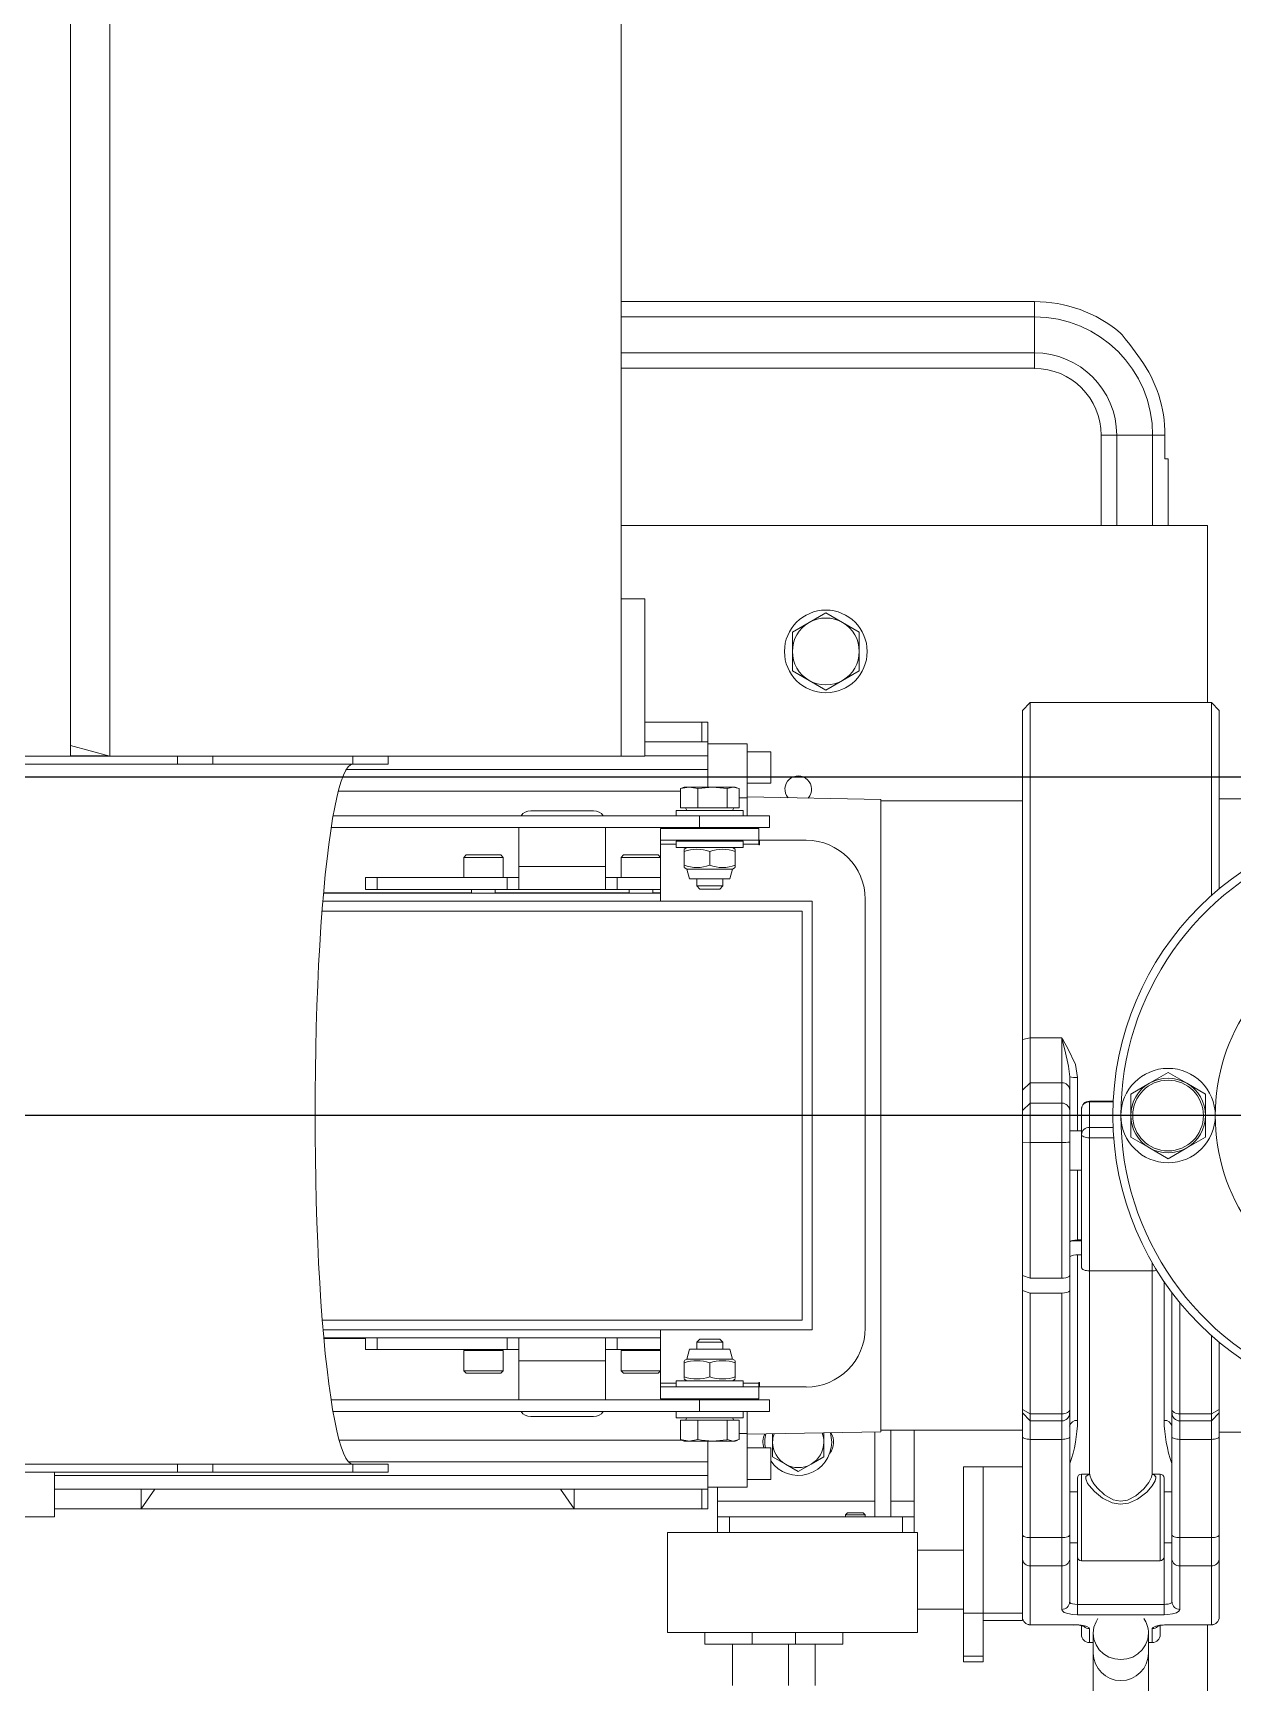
# Model space of a CAD drawing. Header units: millimetres. Extents: x -283029 to -254660, y -24907 to 10674.
# Drawn here: x -278960.33 to -278949.89, y -18300.86 to -18286.49 of the extents above; entities that cross this region are included whole.
import ezdxf

# ---------------------------------------------------------------- set-up
doc = ezdxf.new("R2010")
doc.units = ezdxf.units.MM
doc.header["$LTSCALE"] = 100

# ---------------------------------------------------------------- blocks, each defined once
blk = doc.blocks.new('SW_CENTERMARKSYMBOL_16')
at = {"color": 0, "linetype": 'Continuous'}
blk.add_line((0, 0.5), (0, 69.461), dxfattribs=at)

msp = doc.modelspace()

# ---------------------------------------------------------------- linework, layer by layer
at = {"color": 1, "linetype": 'Continuous', "lineweight": 0}
for p, q in [((-278960.007, -18292.786), (-278960.007, -18265.388)), ((-278959.664, -18292.786), (-278959.664, -18265.388)), ((-278955.212, -18291.416), (-278955.212, -18266.758)), ((-278951.616, -18288.826), (-278955.212, -18288.826)), ((-278951.616, -18288.961), (-278951.616, -18288.826)), ((-278951.616, -18288.961), (-278955.212, -18288.961)), ((-278951.616, -18289.274), (-278951.616, -18288.961)), ((-278951.616, -18289.274), (-278955.212, -18289.274)), ((-278951.616, -18289.408), (-278951.616, -18289.274)), ((-278955.212, -18289.408), (-278951.616, -18289.408)), ((-278951.034, -18289.991), (-278951.034, -18290.778)), ((-278951.034, -18289.991), (-278950.899, -18289.991)), ((-278950.899, -18289.991), (-278950.586, -18289.991)), ((-278950.899, -18290.778), (-278950.899, -18289.991)), ((-278950.586, -18290.778), (-278950.586, -18289.991)), ((-278950.586, -18289.991), (-278950.479, -18289.991)), ((-278950.479, -18290.196), (-278950.479, -18289.991)), ((-278950.452, -18290.196), (-278950.479, -18290.196)), ((-278950.452, -18290.778), (-278950.452, -18290.196)), ((-278955.212, -18290.778), (-278950.825, -18290.778)), ((-278950.825, -18290.778), (-278950.661, -18290.778)), ((-278950.661, -18290.778), (-278950.109, -18290.778)), ((-278950.109, -18290.778), (-278950.109, -18292.319)), ((-278955.007, -18291.416), (-278955.212, -18291.416)), ((-278955.212, -18292.786), (-278955.212, -18291.416)), ((-278955.007, -18292.786), (-278955.007, -18291.416)), ((-278953.431, -18291.538), (-278953.577, -18291.622)), ((-278953.286, -18291.622), (-278953.431, -18291.538)), ((-278953.577, -18291.622), (-278953.722, -18291.706)), ((-278953.14, -18291.706), (-278953.286, -18291.622)), ((-278953.722, -18291.874), (-278953.722, -18291.706)), ((-278953.14, -18291.706), (-278953.14, -18291.874)), ((-278953.722, -18292.042), (-278953.722, -18291.874)), ((-278953.14, -18291.874), (-278953.14, -18292.042)), ((-278953.722, -18292.042), (-278953.577, -18292.126)), ((-278953.577, -18292.126), (-278953.431, -18292.21)), ((-278953.286, -18292.126), (-278953.431, -18292.21)), ((-278953.14, -18292.042), (-278953.286, -18292.126)), ((-278951.651, -18292.319), (-278951.719, -18292.388)), ((-278951.719, -18295.252), (-278951.719, -18292.388)), ((-278950.075, -18292.319), (-278951.651, -18292.319)), ((-278951.651, -18292.319), (-278951.651, -18295.239)), ((-278950.007, -18292.388), (-278950.075, -18292.319)), ((-278950.075, -18294.001), (-278950.075, -18292.319)), ((-278950.007, -18292.388), (-278950.007, -18293.942)), ((-278954.51, -18292.491), (-278955.007, -18292.491)), ((-278954.459, -18292.491), (-278954.51, -18292.491)), ((-278954.51, -18292.491), (-278954.51, -18292.662)), ((-278954.459, -18292.662), (-278954.459, -18292.491)), ((-278960.007, -18292.694), (-278959.664, -18292.786)), ((-278954.459, -18292.662), (-278955.007, -18292.662)), ((-278954.459, -18292.662), (-278954.459, -18292.782)), ((-278954.116, -18292.679), (-278954.459, -18292.679)), ((-278954.116, -18293.148), (-278954.116, -18292.679)), ((-278960.007, -18292.786), (-278960.521, -18292.786)), ((-278959.68, -18292.782), (-278960.007, -18292.782)), ((-278959.664, -18292.786), (-278960.007, -18292.786)), ((-278955.212, -18292.786), (-278959.664, -18292.786)), ((-278959.073, -18292.854), (-278959.073, -18292.786)), ((-278958.767, -18292.854), (-278958.767, -18292.786)), ((-278957.547, -18292.854), (-278957.547, -18292.786)), ((-278957.241, -18292.854), (-278957.241, -18292.786)), ((-278955.007, -18292.786), (-278955.212, -18292.786)), ((-278954.459, -18292.782), (-278955.007, -18292.782)), ((-278954.459, -18292.782), (-278954.459, -18292.902)), ((-278953.911, -18292.747), (-278954.116, -18292.747)), ((-278953.911, -18292.747), (-278953.911, -18293.021)), ((-278959.073, -18292.854), (-278962.511, -18292.854)), ((-278958.767, -18292.854), (-278959.073, -18292.854)), ((-278957.547, -18292.854), (-278958.767, -18292.854)), ((-278954.459, -18292.902), (-278957.605, -18292.902)), ((-278957.241, -18292.854), (-278957.547, -18292.854)), ((-278954.459, -18292.902), (-278954.459, -18293.056)), ((-278954.697, -18293.09), (-278957.674, -18293.09)), ((-278954.697, -18293.068), (-278954.621, -18293.056)), ((-278954.697, -18293.068), (-278954.685, -18293.065)), ((-278954.697, -18293.237), (-278954.697, -18293.068)), ((-278954.664, -18293.056), (-278954.686, -18293.063)), ((-278954.621, -18293.056), (-278954.664, -18293.056)), ((-278954.621, -18293.056), (-278954.545, -18293.068)), ((-278954.417, -18293.056), (-278954.621, -18293.056)), ((-278954.545, -18293.237), (-278954.545, -18293.068)), ((-278954.238, -18293.056), (-278954.417, -18293.056)), ((-278954.238, -18293.056), (-278954.29, -18293.068)), ((-278954.29, -18293.237), (-278954.29, -18293.068)), ((-278954.186, -18293.068), (-278954.238, -18293.056)), ((-278954.219, -18293.056), (-278954.238, -18293.056)), ((-278954.198, -18293.063), (-278954.219, -18293.056)), ((-278954.186, -18293.237), (-278954.186, -18293.068)), ((-278954.116, -18293.021), (-278953.911, -18293.021)), ((-278956, -18293.261), (-278955.452, -18293.261)), ((-278954.733, -18293.258), (-278954.733, -18293.304)), ((-278954.15, -18293.258), (-278954.733, -18293.258)), ((-278954.545, -18293.237), (-278954.697, -18293.237)), ((-278954.653, -18293.237), (-278954.641, -18293.258)), ((-278954.29, -18293.237), (-278954.545, -18293.237)), ((-278954.29, -18293.237), (-278954.186, -18293.237)), ((-278954.242, -18293.258), (-278954.231, -18293.237)), ((-278954.116, -18293.148), (-278954.186, -18293.148)), ((-278954.15, -18293.304), (-278954.15, -18293.258)), ((-278952.952, -18293.162), (-278954.116, -18293.141)), ((-278954.116, -18293.304), (-278954.116, -18293.148)), ((-278952.952, -18293.162), (-278952.952, -18298.669)), ((-278951.719, -18293.176), (-278952.952, -18293.176)), ((-278949.121, -18293.158), (-278950.007, -18293.158)), ((-278957.737, -18293.407), (-278954.532, -18293.407)), ((-278957.72, -18293.304), (-278954.532, -18293.304)), ((-278956.103, -18293.407), (-278956.103, -18293.746)), ((-278955.349, -18293.407), (-278955.349, -18293.746)), ((-278954.87, -18293.518), (-278954.87, -18293.415)), ((-278954.013, -18293.415), (-278954.87, -18293.415)), ((-278954.555, -18293.407), (-278954.555, -18293.415)), ((-278954.532, -18293.304), (-278953.921, -18293.304)), ((-278954.532, -18293.304), (-278954.532, -18293.407)), ((-278954.532, -18293.407), (-278953.921, -18293.407)), ((-278954.328, -18293.415), (-278954.328, -18293.407)), ((-278954.116, -18293.415), (-278954.116, -18293.407)), ((-278954.013, -18293.518), (-278954.013, -18293.415)), ((-278953.921, -18293.407), (-278953.921, -18293.304)), ((-278954.013, -18293.518), (-278954.87, -18293.518)), ((-278954.87, -18293.518), (-278954.87, -18293.552)), ((-278954.87, -18293.552), (-278954.87, -18294.049)), ((-278954.733, -18293.552), (-278954.87, -18293.552)), ((-278954.733, -18293.527), (-278954.733, -18293.581)), ((-278954.733, -18293.527), (-278954.15, -18293.527)), ((-278954.555, -18293.518), (-278954.555, -18293.527)), ((-278954.328, -18293.527), (-278954.328, -18293.518)), ((-278954.15, -18293.581), (-278954.15, -18293.527)), ((-278954.013, -18293.552), (-278954.15, -18293.552)), ((-278954.013, -18293.552), (-278954.013, -18293.518)), ((-278954.013, -18293.557), (-278954.013, -18293.552)), ((-278954.008, -18293.557), (-278954.013, -18293.557)), ((-278954.008, -18293.518), (-278954.008, -18293.557)), ((-278953.602, -18293.518), (-278954.008, -18293.518)), ((-278956.561, -18293.646), (-278956.582, -18293.667)), ((-278956.582, -18293.667), (-278956.582, -18293.843)), ((-278956.24, -18293.667), (-278956.582, -18293.667)), ((-278956.561, -18293.646), (-278956.26, -18293.646)), ((-278956.24, -18293.667), (-278956.26, -18293.646)), ((-278956.24, -18293.843), (-278956.24, -18293.667)), ((-278955.192, -18293.646), (-278955.212, -18293.667)), ((-278955.212, -18293.667), (-278955.212, -18293.843)), ((-278954.87, -18293.667), (-278955.212, -18293.667)), ((-278955.192, -18293.646), (-278954.89, -18293.646)), ((-278954.87, -18293.667), (-278954.89, -18293.646)), ((-278954.733, -18293.581), (-278954.15, -18293.581)), ((-278954.64, -18293.581), (-278954.664, -18293.595)), ((-278954.664, -18293.615), (-278954.664, -18293.599)), ((-278954.664, -18293.736), (-278954.664, -18293.615)), ((-278954.442, -18293.736), (-278954.442, -18293.615)), ((-278954.219, -18293.595), (-278954.243, -18293.581)), ((-278954.219, -18293.615), (-278954.219, -18293.599)), ((-278954.219, -18293.736), (-278954.219, -18293.615)), ((-278957.438, -18293.946), (-278957.438, -18293.843)), ((-278957.438, -18293.843), (-278957.335, -18293.843)), ((-278957.335, -18293.843), (-278956.205, -18293.843)), ((-278957.335, -18293.843), (-278957.335, -18293.946)), ((-278956.582, -18293.843), (-278956.24, -18293.843)), ((-278956.205, -18293.843), (-278956.103, -18293.843)), ((-278956.205, -18293.946), (-278956.205, -18293.843)), ((-278956.103, -18293.946), (-278956.103, -18293.746)), ((-278956.103, -18293.746), (-278955.349, -18293.746)), ((-278955.349, -18293.746), (-278955.349, -18293.946)), ((-278955.349, -18293.843), (-278955.246, -18293.843)), ((-278955.246, -18293.843), (-278954.87, -18293.843)), ((-278955.246, -18293.843), (-278955.246, -18293.946)), ((-278955.212, -18293.843), (-278954.87, -18293.843)), ((-278954.664, -18293.752), (-278954.664, -18293.736)), ((-278954.664, -18293.756), (-278954.64, -18293.77)), ((-278954.64, -18293.77), (-278954.617, -18293.855)), ((-278954.243, -18293.77), (-278954.64, -18293.77)), ((-278954.266, -18293.855), (-278954.617, -18293.855)), ((-278954.555, -18293.855), (-278954.555, -18293.916)), ((-278954.328, -18293.916), (-278954.328, -18293.855)), ((-278954.266, -18293.855), (-278954.243, -18293.77)), ((-278954.243, -18293.77), (-278954.219, -18293.756)), ((-278954.219, -18293.752), (-278954.219, -18293.736)), ((-278957.803, -18293.976), (-278956.514, -18293.976)), ((-278954.87, -18293.98), (-278957.803, -18293.98)), ((-278957.335, -18293.946), (-278957.438, -18293.946)), ((-278956.205, -18293.946), (-278957.335, -18293.946)), ((-278956.514, -18293.946), (-278956.514, -18293.98)), ((-278956.308, -18293.98), (-278956.308, -18293.946)), ((-278956.308, -18293.976), (-278955.144, -18293.976)), ((-278956.103, -18293.946), (-278956.205, -18293.946)), ((-278956.103, -18293.946), (-278955.349, -18293.946)), ((-278955.246, -18293.946), (-278955.349, -18293.946)), ((-278954.87, -18293.946), (-278955.246, -18293.946)), ((-278955.144, -18293.946), (-278955.144, -18293.98)), ((-278954.938, -18293.98), (-278954.938, -18293.946)), ((-278954.938, -18293.976), (-278954.87, -18293.976)), ((-278954.555, -18293.916), (-278954.529, -18293.943)), ((-278954.328, -18293.916), (-278954.555, -18293.916)), ((-278954.354, -18293.943), (-278954.529, -18293.943)), ((-278954.354, -18293.943), (-278954.328, -18293.916)), ((-278953.637, -18294.134), (-278957.816, -18294.134)), ((-278957.809, -18294.049), (-278953.551, -18294.049)), ((-278953.637, -18294.134), (-278953.637, -18297.696)), ((-278953.551, -18297.782), (-278953.551, -18294.049)), ((-278953.089, -18297.765), (-278953.089, -18294.032)), ((-278951.651, -18295.239), (-278951.719, -18295.252)), ((-278951.719, -18295.694), (-278951.719, -18295.252)), ((-278951.651, -18295.239), (-278951.651, -18295.629)), ((-278951.651, -18295.239), (-278951.377, -18295.239)), ((-278951.377, -18295.629), (-278951.377, -18295.239)), ((-278951.308, -18295.577), (-278951.308, -18295.694)), ((-278950.452, -18295.54), (-278950.614, -18295.634)), ((-278950.452, -18295.54), (-278950.289, -18295.634)), ((-278951.651, -18295.629), (-278951.719, -18295.694)), ((-278951.719, -18295.872), (-278951.719, -18295.694)), ((-278951.651, -18295.629), (-278951.651, -18295.807)), ((-278951.651, -18295.629), (-278951.377, -18295.629)), ((-278951.377, -18295.807), (-278951.377, -18295.629)), ((-278951.308, -18295.694), (-278951.308, -18295.872)), ((-278951.24, -18295.583), (-278951.24, -18296.049)), ((-278950.614, -18295.634), (-278950.777, -18295.728)), ((-278950.289, -18295.634), (-278950.126, -18295.728)), ((-278951.651, -18295.807), (-278951.719, -18295.872)), ((-278951.651, -18295.807), (-278951.651, -18296.149)), ((-278951.651, -18295.807), (-278951.377, -18295.807)), ((-278951.377, -18296.149), (-278951.377, -18295.807)), ((-278951.206, -18296.081), (-278951.206, -18295.859)), ((-278950.928, -18295.791), (-278951.137, -18295.791)), ((-278951.137, -18295.791), (-278951.137, -18295.796)), ((-278951.137, -18295.796), (-278951.137, -18296.018)), ((-278950.928, -18295.796), (-278951.137, -18295.796)), ((-278950.777, -18295.915), (-278950.777, -18295.728)), ((-278950.126, -18295.915), (-278950.126, -18295.728)), ((-278951.719, -18296.146), (-278951.719, -18295.872)), ((-278951.308, -18295.872), (-278951.308, -18296.146)), ((-278950.777, -18296.103), (-278950.777, -18295.915)), ((-278950.126, -18296.103), (-278950.126, -18295.915)), ((-278951.719, -18297.309), (-278951.719, -18296.146)), ((-278951.651, -18296.149), (-278951.719, -18296.146)), ((-278951.651, -18296.149), (-278951.651, -18297.331)), ((-278951.651, -18296.149), (-278951.377, -18296.149)), ((-278951.377, -18297.331), (-278951.377, -18296.149)), ((-278951.206, -18296.049), (-278951.308, -18296.049)), ((-278951.308, -18296.146), (-278951.308, -18297.309)), ((-278951.206, -18297.24), (-278951.206, -18296.081)), ((-278951.137, -18296.018), (-278950.929, -18296.018)), ((-278951.137, -18296.018), (-278951.137, -18296.109)), ((-278950.924, -18296.109), (-278951.137, -18296.109)), ((-278951.137, -18296.109), (-278951.137, -18297.267)), ((-278950.614, -18296.197), (-278950.777, -18296.103)), ((-278950.289, -18296.197), (-278950.126, -18296.103)), ((-278950.452, -18296.291), (-278950.614, -18296.197)), ((-278950.452, -18296.291), (-278950.289, -18296.197)), ((-278951.308, -18296.392), (-278951.206, -18296.392)), ((-278951.24, -18296.392), (-278951.24, -18296.998)), ((-278951.206, -18297.007), (-278951.296, -18297.007)), ((-278951.24, -18296.998), (-278951.206, -18296.998)), ((-278951.24, -18297.127), (-278951.206, -18297.127)), ((-278951.24, -18297.127), (-278951.24, -18298.57)), ((-278950.589, -18297.267), (-278951.137, -18297.267)), ((-278951.135, -18297.267), (-278951.135, -18299.039)), ((-278950.591, -18299.039), (-278950.591, -18297.267)), ((-278950.589, -18297.267), (-278950.589, -18297.196)), ((-278951.719, -18297.439), (-278951.719, -18297.309)), ((-278951.651, -18297.331), (-278951.719, -18297.309)), ((-278951.719, -18297.439), (-278951.651, -18297.461)), ((-278951.719, -18298.475), (-278951.719, -18297.439)), ((-278951.651, -18297.331), (-278951.377, -18297.331)), ((-278951.308, -18297.439), (-278951.308, -18297.309)), ((-278951.308, -18297.439), (-278951.308, -18298.475)), ((-278950.486, -18298.57), (-278950.486, -18297.36)), ((-278951.651, -18297.461), (-278951.377, -18297.461)), ((-278951.651, -18297.461), (-278951.651, -18298.513)), ((-278951.377, -18298.513), (-278951.377, -18297.461)), ((-278950.418, -18298.475), (-278950.418, -18297.456)), ((-278950.349, -18297.543), (-278950.349, -18298.513)), ((-278953.637, -18297.696), (-278957.814, -18297.696)), ((-278953.551, -18297.782), (-278957.807, -18297.782)), ((-278957.438, -18297.85), (-278957.801, -18297.85)), ((-278957.438, -18297.855), (-278957.801, -18297.855)), ((-278957.438, -18297.953), (-278957.438, -18297.85)), ((-278957.438, -18297.85), (-278957.335, -18297.85)), ((-278957.335, -18297.85), (-278956.205, -18297.85)), ((-278957.335, -18297.85), (-278957.335, -18297.953)), ((-278956.205, -18297.85), (-278956.103, -18297.85)), ((-278956.205, -18297.953), (-278956.205, -18297.85)), ((-278955.349, -18297.85), (-278956.103, -18297.85)), ((-278956.103, -18298.051), (-278956.103, -18297.85)), ((-278955.349, -18297.85), (-278955.349, -18298.051)), ((-278955.349, -18297.85), (-278955.246, -18297.85)), ((-278955.246, -18297.85), (-278954.87, -18297.85)), ((-278955.246, -18297.85), (-278955.246, -18297.953)), ((-278954.87, -18297.782), (-278954.87, -18298.244)), ((-278954.529, -18297.862), (-278954.555, -18297.889)), ((-278954.529, -18297.862), (-278954.354, -18297.862)), ((-278954.328, -18297.889), (-278954.354, -18297.862)), ((-278950.075, -18298.513), (-278950.075, -18297.829)), ((-278957.335, -18297.953), (-278957.438, -18297.953)), ((-278956.205, -18297.953), (-278957.335, -18297.953)), ((-278956.582, -18297.962), (-278956.582, -18298.138)), ((-278956.24, -18297.962), (-278956.582, -18297.962)), ((-278956.24, -18298.138), (-278956.24, -18297.962)), ((-278956.103, -18297.953), (-278956.205, -18297.953)), ((-278955.246, -18297.953), (-278955.349, -18297.953)), ((-278954.87, -18297.953), (-278955.246, -18297.953)), ((-278955.212, -18297.962), (-278955.212, -18298.138)), ((-278954.87, -18297.962), (-278955.212, -18297.962)), ((-278954.617, -18297.95), (-278954.64, -18298.035)), ((-278954.617, -18297.95), (-278954.266, -18297.95)), ((-278954.555, -18297.889), (-278954.555, -18297.95)), ((-278954.555, -18297.889), (-278954.328, -18297.889)), ((-278954.328, -18297.95), (-278954.328, -18297.889)), ((-278954.243, -18298.035), (-278954.266, -18297.95)), ((-278950.007, -18297.889), (-278950.007, -18298.475)), ((-278956.582, -18298.138), (-278956.561, -18298.159)), ((-278956.582, -18298.138), (-278956.24, -18298.138)), ((-278956.26, -18298.159), (-278956.561, -18298.159)), ((-278956.26, -18298.159), (-278956.24, -18298.138)), ((-278956.103, -18298.39), (-278956.103, -18298.051)), ((-278955.349, -18298.051), (-278956.103, -18298.051)), ((-278955.349, -18298.39), (-278955.349, -18298.051)), ((-278955.212, -18298.138), (-278955.192, -18298.159)), ((-278955.212, -18298.138), (-278954.87, -18298.138)), ((-278954.89, -18298.159), (-278955.192, -18298.159)), ((-278954.89, -18298.159), (-278954.87, -18298.138)), ((-278954.64, -18298.035), (-278954.664, -18298.049)), ((-278954.664, -18298.053), (-278954.664, -18298.069)), ((-278954.664, -18298.069), (-278954.664, -18298.19)), ((-278954.64, -18298.035), (-278954.243, -18298.035)), ((-278954.442, -18298.069), (-278954.442, -18298.19)), ((-278954.219, -18298.049), (-278954.243, -18298.035)), ((-278954.219, -18298.053), (-278954.219, -18298.069)), ((-278954.219, -18298.069), (-278954.219, -18298.19)), ((-278954.87, -18298.244), (-278954.87, -18298.278)), ((-278954.733, -18298.244), (-278954.87, -18298.244)), ((-278954.87, -18298.278), (-278954.87, -18298.381)), ((-278954.87, -18298.278), (-278954.013, -18298.278)), ((-278954.733, -18298.224), (-278954.733, -18298.278)), ((-278954.733, -18298.224), (-278954.15, -18298.224)), ((-278954.664, -18298.19), (-278954.664, -18298.206)), ((-278954.664, -18298.21), (-278954.64, -18298.224)), ((-278954.243, -18298.224), (-278954.219, -18298.21)), ((-278954.219, -18298.19), (-278954.219, -18298.206)), ((-278954.15, -18298.278), (-278954.15, -18298.224)), ((-278954.013, -18298.244), (-278954.15, -18298.244)), ((-278954.013, -18298.239), (-278954.008, -18298.239)), ((-278954.013, -18298.244), (-278954.013, -18298.239)), ((-278954.013, -18298.278), (-278954.013, -18298.244)), ((-278954.013, -18298.278), (-278954.013, -18298.381)), ((-278954.008, -18298.239), (-278954.008, -18298.278)), ((-278954.008, -18298.278), (-278953.602, -18298.278)), ((-278957.738, -18298.39), (-278954.532, -18298.39)), ((-278954.87, -18298.381), (-278954.013, -18298.381)), ((-278954.555, -18298.381), (-278954.555, -18298.39)), ((-278954.532, -18298.39), (-278953.921, -18298.39)), ((-278954.532, -18298.39), (-278954.532, -18298.493)), ((-278954.328, -18298.39), (-278954.328, -18298.381)), ((-278954.116, -18298.39), (-278954.116, -18298.381)), ((-278953.921, -18298.493), (-278953.921, -18298.39)), ((-278957.721, -18298.493), (-278954.532, -18298.493)), ((-278955.452, -18298.535), (-278956, -18298.535)), ((-278954.733, -18298.493), (-278954.733, -18298.547)), ((-278954.15, -18298.547), (-278954.733, -18298.547)), ((-278954.697, -18298.568), (-278954.697, -18298.737)), ((-278954.545, -18298.568), (-278954.697, -18298.568)), ((-278954.641, -18298.547), (-278954.653, -18298.568)), ((-278954.545, -18298.568), (-278954.545, -18298.737)), ((-278954.545, -18298.568), (-278954.29, -18298.568)), ((-278954.532, -18298.493), (-278953.921, -18298.493)), ((-278954.29, -18298.568), (-278954.29, -18298.737)), ((-278954.29, -18298.568), (-278954.186, -18298.568)), ((-278954.231, -18298.568), (-278954.242, -18298.547)), ((-278954.186, -18298.568), (-278954.186, -18298.737)), ((-278954.15, -18298.547), (-278954.15, -18298.493)), ((-278954.116, -18298.683), (-278954.116, -18298.493)), ((-278951.719, -18298.505), (-278951.719, -18298.475)), ((-278951.719, -18298.475), (-278951.651, -18298.513)), ((-278951.719, -18298.505), (-278951.651, -18298.574)), ((-278951.719, -18298.711), (-278951.719, -18298.505)), ((-278951.651, -18298.513), (-278951.651, -18298.574)), ((-278951.651, -18298.513), (-278951.377, -18298.513)), ((-278951.651, -18298.574), (-278951.377, -18298.574)), ((-278951.651, -18298.574), (-278951.651, -18298.735)), ((-278951.377, -18298.574), (-278951.377, -18298.513)), ((-278951.377, -18298.735), (-278951.377, -18298.574)), ((-278951.308, -18298.475), (-278951.308, -18298.505)), ((-278951.308, -18298.505), (-278951.308, -18298.711)), ((-278950.418, -18298.505), (-278950.418, -18298.475)), ((-278950.418, -18298.711), (-278950.418, -18298.505)), ((-278950.349, -18298.513), (-278950.075, -18298.513)), ((-278950.349, -18298.513), (-278950.349, -18298.574)), ((-278950.349, -18298.574), (-278950.075, -18298.574)), ((-278950.349, -18298.574), (-278950.349, -18298.735)), ((-278950.075, -18298.513), (-278950.007, -18298.475)), ((-278950.075, -18298.574), (-278950.007, -18298.505)), ((-278950.075, -18298.574), (-278950.075, -18298.513)), ((-278950.075, -18298.735), (-278950.075, -18298.574)), ((-278950.007, -18298.475), (-278950.007, -18298.505)), ((-278950.007, -18298.505), (-278950.007, -18298.711)), ((-278954.697, -18298.737), (-278954.621, -18298.749)), ((-278954.697, -18298.737), (-278954.685, -18298.74)), ((-278954.621, -18298.749), (-278954.545, -18298.737)), ((-278954.238, -18298.749), (-278954.29, -18298.737)), ((-278954.186, -18298.737), (-278954.238, -18298.749)), ((-278954.186, -18298.683), (-278954.116, -18298.683)), ((-278954.116, -18298.689), (-278952.952, -18298.669)), ((-278954.116, -18299.152), (-278954.116, -18298.683)), ((-278953.894, -18298.758), (-278953.894, -18298.686)), ((-278953.448, -18298.758), (-278953.448, -18298.678)), ((-278953.003, -18299.409), (-278953.003, -18298.67)), ((-278952.952, -18298.655), (-278951.719, -18298.655)), ((-278952.866, -18299.409), (-278952.866, -18298.655)), ((-278952.661, -18298.689), (-278952.662, -18298.655)), ((-278952.661, -18298.689), (-278952.661, -18299.272)), ((-278951.719, -18298.973), (-278951.719, -18298.711)), ((-278951.651, -18298.735), (-278951.377, -18298.735)), ((-278951.651, -18298.735), (-278951.651, -18299.59)), ((-278951.377, -18299.59), (-278951.377, -18298.735)), ((-278951.308, -18298.711), (-278951.308, -18299.567)), ((-278950.418, -18299.567), (-278950.418, -18298.711)), ((-278950.349, -18298.735), (-278950.075, -18298.735)), ((-278950.349, -18298.735), (-278950.349, -18299.59)), ((-278950.075, -18299.59), (-278950.075, -18298.735)), ((-278950.007, -18298.672), (-278948.808, -18298.672)), ((-278950.007, -18298.711), (-278950.007, -18299.567)), ((-278954.691, -18298.741), (-278957.667, -18298.741)), ((-278954.686, -18298.742), (-278954.664, -18298.749)), ((-278954.664, -18298.749), (-278954.621, -18298.749)), ((-278954.621, -18298.749), (-278954.417, -18298.749)), ((-278954.459, -18298.749), (-278954.459, -18298.929)), ((-278954.417, -18298.749), (-278954.238, -18298.749)), ((-278954.238, -18298.749), (-278954.219, -18298.749)), ((-278954.219, -18298.749), (-278954.198, -18298.742)), ((-278953.911, -18298.809), (-278954.116, -18298.809)), ((-278953.911, -18298.809), (-278953.911, -18298.946)), ((-278953.894, -18298.886), (-278953.894, -18298.758)), ((-278953.448, -18298.886), (-278953.448, -18298.758)), ((-278959.073, -18298.951), (-278962.511, -18298.951)), ((-278959.073, -18299.019), (-278962.511, -18299.019)), ((-278960.144, -18299.019), (-278960.144, -18299.409)), ((-278959.073, -18298.951), (-278958.767, -18298.951)), ((-278959.073, -18299.019), (-278959.073, -18298.951)), ((-278958.767, -18299.019), (-278959.073, -18299.019)), ((-278958.767, -18299.019), (-278958.767, -18298.951)), ((-278958.767, -18298.951), (-278957.547, -18298.951)), ((-278957.547, -18299.019), (-278958.767, -18299.019)), ((-278954.459, -18298.929), (-278957.586, -18298.929)), ((-278957.547, -18298.951), (-278957.241, -18298.951)), ((-278957.547, -18299.019), (-278957.547, -18298.951)), ((-278957.241, -18299.019), (-278957.547, -18299.019)), ((-278957.241, -18299.019), (-278957.241, -18298.951)), ((-278954.459, -18298.929), (-278954.459, -18299.049)), ((-278953.911, -18298.946), (-278953.911, -18299.083)), ((-278953.782, -18298.951), (-278953.894, -18298.886)), ((-278953.671, -18299.015), (-278953.782, -18298.951)), ((-278953.671, -18299.015), (-278953.56, -18298.951)), ((-278953.56, -18298.951), (-278953.448, -18298.886)), ((-278952.062, -18298.973), (-278952.233, -18298.973)), ((-278952.233, -18298.973), (-278952.233, -18300.249)), ((-278952.062, -18300.249), (-278952.062, -18298.973)), ((-278951.719, -18298.973), (-278952.062, -18298.973)), ((-278951.719, -18300.249), (-278951.719, -18298.973)), ((-278954.459, -18299.049), (-278960.144, -18299.049)), ((-278954.459, -18299.169), (-278960.144, -18299.169)), ((-278959.39, -18299.169), (-278959.39, -18299.34)), ((-278959.39, -18299.34), (-278959.271, -18299.169)), ((-278955.623, -18299.34), (-278955.742, -18299.169)), ((-278955.623, -18299.169), (-278955.623, -18299.34)), ((-278954.51, -18299.169), (-278954.51, -18299.34)), ((-278954.459, -18299.049), (-278954.459, -18299.169)), ((-278954.116, -18299.152), (-278954.459, -18299.152)), ((-278954.459, -18299.169), (-278954.459, -18299.34)), ((-278954.373, -18299.152), (-278954.373, -18299.272)), ((-278954.116, -18299.083), (-278953.911, -18299.083)), ((-278951.24, -18299.101), (-278951.24, -18299.072)), ((-278951.24, -18299.757), (-278951.24, -18299.101)), ((-278951.135, -18299.038), (-278951.206, -18299.038)), ((-278951.206, -18299.038), (-278951.206, -18299.07)), ((-278951.206, -18299.07), (-278951.206, -18299.791)), ((-278951.135, -18299.038), (-278951.135, -18299.038)), ((-278951.135, -18299.039), (-278951.135, -18299.038)), ((-278950.521, -18299.038), (-278950.591, -18299.038)), ((-278950.591, -18299.041), (-278950.581, -18299.041)), ((-278950.521, -18299.07), (-278950.521, -18299.038)), ((-278950.521, -18299.791), (-278950.521, -18299.07)), ((-278950.486, -18299.072), (-278950.486, -18299.101)), ((-278950.486, -18299.101), (-278950.486, -18299.757)), ((-278954.373, -18299.272), (-278954.373, -18299.409)), ((-278953.003, -18299.272), (-278954.373, -18299.272)), ((-278952.661, -18299.272), (-278952.866, -18299.272)), ((-278952.661, -18299.272), (-278952.661, -18299.409)), ((-278951.24, -18299.192), (-278951.308, -18299.192)), ((-278950.418, -18299.192), (-278950.486, -18299.192)), ((-278961.35, -18299.409), (-278960.144, -18299.409)), ((-278960.144, -18299.34), (-278959.39, -18299.34)), ((-278955.623, -18299.34), (-278959.39, -18299.34)), ((-278955.623, -18299.34), (-278954.51, -18299.34)), ((-278954.459, -18299.34), (-278954.51, -18299.34)), ((-278954.373, -18299.546), (-278954.373, -18299.409)), ((-278954.373, -18299.409), (-278954.27, -18299.409)), ((-278952.763, -18299.409), (-278954.27, -18299.409)), ((-278954.27, -18299.409), (-278954.27, -18299.546)), ((-278953.243, -18299.374), (-278953.26, -18299.391)), ((-278953.26, -18299.391), (-278953.26, -18299.409)), ((-278953.089, -18299.391), (-278953.26, -18299.391)), ((-278953.243, -18299.374), (-278953.106, -18299.374)), ((-278953.089, -18299.391), (-278953.106, -18299.374)), ((-278953.089, -18299.409), (-278953.089, -18299.391)), ((-278952.763, -18299.409), (-278952.661, -18299.409)), ((-278952.763, -18299.546), (-278952.763, -18299.409)), ((-278952.661, -18299.409), (-278952.661, -18299.546)), ((-278954.808, -18300.416), (-278954.808, -18299.546)), ((-278954.359, -18299.546), (-278954.808, -18299.546)), ((-278954.27, -18299.546), (-278954.359, -18299.546)), ((-278952.763, -18299.546), (-278954.27, -18299.546)), ((-278952.674, -18299.546), (-278952.763, -18299.546)), ((-278952.633, -18299.546), (-278952.674, -18299.546)), ((-278952.633, -18300.416), (-278952.633, -18299.546)), ((-278951.651, -18299.59), (-278951.377, -18299.59)), ((-278951.651, -18299.59), (-278951.651, -18299.836)), ((-278951.377, -18299.836), (-278951.377, -18299.59)), ((-278951.308, -18299.567), (-278951.308, -18299.777)), ((-278950.418, -18299.777), (-278950.418, -18299.567)), ((-278950.349, -18299.59), (-278950.075, -18299.59)), ((-278950.349, -18299.59), (-278950.349, -18299.836)), ((-278950.075, -18299.836), (-278950.075, -18299.59)), ((-278950.007, -18299.567), (-278950.007, -18299.777)), ((-278952.233, -18299.7), (-278952.633, -18299.7)), ((-278951.308, -18299.637), (-278951.24, -18299.637)), ((-278950.486, -18299.637), (-278950.418, -18299.637)), ((-278951.651, -18299.836), (-278951.377, -18299.836)), ((-278951.651, -18299.836), (-278951.651, -18300.349)), ((-278951.377, -18300.216), (-278951.377, -18299.836)), ((-278951.308, -18299.777), (-278951.308, -18300.151)), ((-278951.24, -18299.757), (-278951.24, -18300.172)), ((-278951.206, -18299.791), (-278950.521, -18299.791)), ((-278950.486, -18300.172), (-278950.486, -18299.757)), ((-278950.418, -18300.151), (-278950.418, -18299.777)), ((-278950.349, -18299.836), (-278950.075, -18299.836)), ((-278950.349, -18299.836), (-278950.349, -18300.216)), ((-278950.075, -18300.349), (-278950.075, -18299.836)), ((-278950.007, -18299.777), (-278950.007, -18300.282)), ((-278951.24, -18300.172), (-278950.486, -18300.172)), ((-278951.24, -18300.262), (-278951.24, -18300.172)), ((-278950.486, -18300.172), (-278950.486, -18300.262)), ((-278952.633, -18300.213), (-278952.233, -18300.213)), ((-278952.062, -18300.249), (-278952.233, -18300.249)), ((-278952.233, -18300.249), (-278952.233, -18300.623)), ((-278951.719, -18300.249), (-278952.062, -18300.249)), ((-278952.062, -18300.249), (-278952.062, -18300.311)), ((-278952.062, -18300.249), (-278952.062, -18300.623)), ((-278952.062, -18300.311), (-278951.719, -18300.311)), ((-278951.719, -18300.311), (-278951.719, -18300.249)), ((-278950.486, -18300.262), (-278951.24, -18300.262)), ((-278952.633, -18300.416), (-278954.808, -18300.416)), ((-278954.483, -18300.518), (-278954.483, -18300.416)), ((-278954.072, -18300.518), (-278954.072, -18300.416)), ((-278953.695, -18300.518), (-278953.695, -18300.416)), ((-278953.284, -18300.518), (-278953.284, -18300.416)), ((-278951.651, -18300.349), (-278951.274, -18300.349)), ((-278951.651, -18300.351), (-278951.651, -18300.349)), ((-278951.651, -18300.351), (-278951.274, -18300.351)), ((-278951.274, -18300.351), (-278951.274, -18300.349)), ((-278951.206, -18300.436), (-278951.206, -18300.357)), ((-278951.137, -18300.382), (-278951.137, -18300.504)), ((-278951.103, -18300.423), (-278951.103, -18300.596)), ((-278950.623, -18300.596), (-278950.623, -18300.423)), ((-278950.589, -18300.504), (-278950.589, -18300.382)), ((-278950.521, -18300.362), (-278950.521, -18300.436)), ((-278950.452, -18300.349), (-278950.075, -18300.349)), ((-278950.452, -18300.349), (-278950.452, -18300.351)), ((-278950.452, -18300.351), (-278950.075, -18300.351)), ((-278950.109, -18300.351), (-278950.109, -18301.053)), ((-278950.075, -18300.349), (-278950.075, -18300.351)), ((-278954.072, -18300.518), (-278954.483, -18300.518)), ((-278954.243, -18300.878), (-278954.243, -18300.518)), ((-278953.695, -18300.518), (-278954.072, -18300.518)), ((-278953.757, -18300.878), (-278953.757, -18300.518)), ((-278953.284, -18300.518), (-278953.695, -18300.518)), ((-278953.524, -18300.878), (-278953.524, -18300.518)), ((-278951.137, -18300.504), (-278951.103, -18300.504)), ((-278951.103, -18300.596), (-278951.103, -18300.984)), ((-278950.623, -18300.504), (-278950.589, -18300.504)), ((-278950.623, -18300.984), (-278950.623, -18300.596)), ((-278952.233, -18300.623), (-278952.233, -18300.671)), ((-278952.062, -18300.623), (-278952.233, -18300.623)), ((-278952.233, -18300.671), (-278952.062, -18300.671)), ((-278952.062, -18300.623), (-278952.062, -18300.671))]:
    msp.add_line(p, q, dxfattribs=at)
at = {"color": 3}
msp.add_line((-278948.83, -18292.969), (-279159.821, -18292.969), dxfattribs=at)
at = {"color": 1, "linetype": 'Continuous', "lineweight": 0}
for points in [[(-278950.691, -18289.329), (-278950.738, -18289.265), (-278950.786, -18289.201), (-278950.826, -18289.151), (-278950.852, -18289.117), (-278950.865, -18289.102), (-278950.868, -18289.098), (-278950.868, -18289.098)], [(-278957.547, -18292.854), (-278957.568, -18292.86), (-278957.589, -18292.879), (-278957.609, -18292.908), (-278957.629, -18292.95), (-278957.649, -18293.004), (-278957.669, -18293.069), (-278957.688, -18293.145), (-278957.706, -18293.231), (-278957.724, -18293.329), (-278957.741, -18293.437), (-278957.757, -18293.554), (-278957.773, -18293.681), (-278957.788, -18293.816), (-278957.801, -18293.96), (-278957.814, -18294.111), (-278957.826, -18294.269), (-278957.836, -18294.434), (-278957.846, -18294.605), (-278957.854, -18294.78), (-278957.861, -18294.961), (-278957.867, -18295.145), (-278957.871, -18295.331), (-278957.874, -18295.521), (-278957.876, -18295.711), (-278957.877, -18295.903), (-278957.876, -18296.094), (-278957.874, -18296.285), (-278957.871, -18296.474), (-278957.867, -18296.661), (-278957.861, -18296.844), (-278957.854, -18297.025), (-278957.846, -18297.2), (-278957.836, -18297.371), (-278957.826, -18297.536), (-278957.814, -18297.694), (-278957.801, -18297.845), (-278957.788, -18297.989), (-278957.773, -18298.124), (-278957.757, -18298.251), (-278957.741, -18298.368), (-278957.724, -18298.476), (-278957.706, -18298.574), (-278957.688, -18298.66), (-278957.669, -18298.737), (-278957.649, -18298.801), (-278957.629, -18298.855), (-278957.609, -18298.897), (-278957.589, -18298.927), (-278957.568, -18298.945), (-278957.547, -18298.951)], [(-278954.545, -18293.068), (-278954.541, -18293.067), (-278954.417, -18293.056)], [(-278954.417, -18293.056), (-278954.321, -18293.063), (-278954.29, -18293.068)], [(-278951.377, -18295.239), (-278951.376, -18295.24), (-278951.365, -18295.258), (-278951.323, -18295.33), (-278951.259, -18295.471), (-278951.24, -18295.583)], [(-278951.308, -18295.577), (-278951.318, -18295.485), (-278951.35, -18295.343), (-278951.373, -18295.254), (-278951.376, -18295.241), (-278951.377, -18295.24), (-278951.377, -18295.239)], [(-278951.206, -18296.081), (-278951.204, -18296.086), (-278951.2, -18296.091), (-278951.194, -18296.096), (-278951.186, -18296.1), (-278951.175, -18296.104), (-278951.163, -18296.106), (-278951.15, -18296.108), (-278951.137, -18296.109)], [(-278951.24, -18296.998), (-278951.263, -18296.999), (-278951.283, -18297.002), (-278951.298, -18297.008), (-278951.307, -18297.015), (-278951.308, -18297.02)], [(-278951.308, -18297.149), (-278951.304, -18297.142), (-278951.293, -18297.136), (-278951.276, -18297.131), (-278951.255, -18297.128), (-278951.24, -18297.127)], [(-278951.137, -18297.267), (-278951.15, -18297.267), (-278951.163, -18297.265), (-278951.175, -18297.263), (-278951.186, -18297.259), (-278951.194, -18297.255), (-278951.2, -18297.25), (-278951.204, -18297.245), (-278951.206, -18297.24)], [(-278951.308, -18297.309), (-278951.312, -18297.316), (-278951.323, -18297.323), (-278951.341, -18297.328), (-278951.362, -18297.33), (-278951.377, -18297.331)], [(-278951.377, -18297.461), (-278951.354, -18297.46), (-278951.334, -18297.456), (-278951.319, -18297.451), (-278951.31, -18297.444), (-278951.308, -18297.439)], [(-278951.377, -18298.513), (-278951.363, -18298.512), (-278951.351, -18298.51), (-278951.339, -18298.507), (-278951.328, -18298.502), (-278951.32, -18298.496), (-278951.314, -18298.49), (-278951.31, -18298.482), (-278951.308, -18298.475)], [(-278950.418, -18298.475), (-278950.417, -18298.482), (-278950.413, -18298.49), (-278950.406, -18298.496), (-278950.398, -18298.502), (-278950.387, -18298.507), (-278950.376, -18298.51), (-278950.363, -18298.512), (-278950.349, -18298.513)], [(-278954.417, -18298.749), (-278954.514, -18298.742), (-278954.545, -18298.737)], [(-278954.29, -18298.737), (-278954.294, -18298.738), (-278954.417, -18298.749)], [(-278953.391, -18298.677), (-278953.386, -18298.697), (-278953.38, -18298.758)], [(-278951.719, -18298.711), (-278951.718, -18298.716), (-278951.714, -18298.72), (-278951.708, -18298.724), (-278951.699, -18298.728), (-278951.689, -18298.731), (-278951.677, -18298.733), (-278951.664, -18298.734), (-278951.651, -18298.735)], [(-278951.377, -18298.735), (-278951.363, -18298.734), (-278951.351, -18298.733), (-278951.339, -18298.731), (-278951.328, -18298.728), (-278951.32, -18298.724), (-278951.314, -18298.72), (-278951.31, -18298.716), (-278951.308, -18298.711)], [(-278950.418, -18298.711), (-278950.417, -18298.716), (-278950.413, -18298.72), (-278950.406, -18298.724), (-278950.398, -18298.728), (-278950.387, -18298.731), (-278950.376, -18298.733), (-278950.363, -18298.734), (-278950.349, -18298.735)], [(-278950.075, -18298.735), (-278950.062, -18298.734), (-278950.049, -18298.733), (-278950.037, -18298.731), (-278950.027, -18298.728), (-278950.018, -18298.724), (-278950.012, -18298.72), (-278950.008, -18298.716), (-278950.007, -18298.711)], [(-278950.557, -18299.07), (-278950.563, -18299.096), (-278950.589, -18299.14), (-278950.638, -18299.194), (-278950.717, -18299.254), (-278950.797, -18299.289), (-278950.868, -18299.298), (-278950.938, -18299.286), (-278951.022, -18299.246), (-278951.093, -18299.19), (-278951.139, -18299.137), (-278951.152, -18299.119), (-278951.169, -18299.078), (-278951.167, -18299.057), (-278951.146, -18299.043)], [(-278951.146, -18299.043), (-278951.142, -18299.04), (-278951.132, -18299.04)], [(-278951.134, -18299.039), (-278951.134, -18299.046), (-278951.119, -18299.087), (-278951.098, -18299.122), (-278951.067, -18299.16), (-278951.005, -18299.218), (-278950.93, -18299.261), (-278950.867, -18299.274), (-278950.805, -18299.264), (-278950.733, -18299.227), (-278950.663, -18299.165), (-278950.62, -18299.109), (-278950.597, -18299.064), (-278950.591, -18299.039)], [(-278950.581, -18299.041), (-278950.577, -18299.042), (-278950.558, -18299.061), (-278950.557, -18299.07)], [(-278951.719, -18299.567), (-278951.718, -18299.571), (-278951.714, -18299.576), (-278951.708, -18299.58), (-278951.699, -18299.583), (-278951.689, -18299.586), (-278951.677, -18299.588), (-278951.664, -18299.59), (-278951.651, -18299.59)], [(-278951.308, -18299.567), (-278951.31, -18299.571), (-278951.314, -18299.576), (-278951.32, -18299.58), (-278951.328, -18299.583), (-278951.339, -18299.586), (-278951.351, -18299.588), (-278951.363, -18299.59), (-278951.377, -18299.59)], [(-278950.349, -18299.59), (-278950.363, -18299.59), (-278950.376, -18299.588), (-278950.387, -18299.586), (-278950.398, -18299.583), (-278950.406, -18299.58), (-278950.413, -18299.576), (-278950.417, -18299.571), (-278950.418, -18299.567)], [(-278950.075, -18299.59), (-278950.062, -18299.59), (-278950.049, -18299.588), (-278950.037, -18299.586), (-278950.027, -18299.583), (-278950.018, -18299.58), (-278950.012, -18299.576), (-278950.008, -18299.571), (-278950.007, -18299.567)], [(-278951.308, -18300.151), (-278951.307, -18300.156), (-278951.298, -18300.163), (-278951.283, -18300.168), (-278951.263, -18300.171), (-278951.24, -18300.172)], [(-278950.486, -18300.172), (-278950.471, -18300.171), (-278950.45, -18300.169), (-278950.433, -18300.165), (-278950.422, -18300.159), (-278950.418, -18300.151)], [(-278951.377, -18300.216), (-278951.373, -18300.226), (-278951.356, -18300.241), (-278951.325, -18300.252), (-278951.285, -18300.259), (-278951.24, -18300.262)], [(-278950.623, -18300.423), (-278950.629, -18300.474), (-278950.647, -18300.523), (-278950.676, -18300.566), (-278950.714, -18300.603), (-278950.759, -18300.63), (-278950.81, -18300.647), (-278950.863, -18300.653), (-278950.916, -18300.647), (-278950.967, -18300.63), (-278951.013, -18300.603), (-278951.051, -18300.566), (-278951.079, -18300.523), (-278951.097, -18300.474), (-278951.103, -18300.423), (-278951.097, -18300.371), (-278951.079, -18300.323), (-278951.062, -18300.294)], [(-278950.486, -18300.262), (-278950.456, -18300.261), (-278950.414, -18300.255), (-278950.379, -18300.245), (-278950.357, -18300.231), (-278950.349, -18300.216)], [(-278951.137, -18300.382), (-278951.14, -18300.375), (-278951.158, -18300.365), (-278951.189, -18300.356), (-278951.229, -18300.351), (-278951.274, -18300.349)], [(-278950.452, -18300.349), (-278950.482, -18300.35), (-278950.525, -18300.354), (-278950.559, -18300.362), (-278950.581, -18300.372), (-278950.589, -18300.382)], [(-278950.545, -18300.363), (-278950.545, -18300.363), (-278950.543, -18300.362), (-278950.536, -18300.36), (-278950.519, -18300.356), (-278950.494, -18300.353), (-278950.463, -18300.351), (-278950.452, -18300.351)]]:
    msp.add_lwpolyline(points, dxfattribs=at)
for centre, radius in [((-278953.431, -18291.874), 0.36), ((-278948.363, -18295.915), 2.569), ((-278950.452, -18295.915), 0.411), ((-278950.452, -18295.915), 0.308)]:
    msp.add_circle(centre, radius, dxfattribs=at)
for centre, radius, start, end in [((-278951.616, -18289.991), 1.164, 50.005, 90), ((-278951.616, -18289.991), 1.03, 0, 90), ((-278951.616, -18289.991), 0.717, 0, 90), ((-278951.616, -18289.991), 1.137, 0, 35.5843), ((-278951.616, -18289.991), 0.582, 0, 90), ((-278953.431, -18291.874), 0.291, 120, 180), ((-278953.431, -18291.874), 0.291, 60, 120), ((-278953.431, -18291.874), 0.291, 0, 60), ((-278953.431, -18291.874), 0.291, 180, 240), ((-278953.431, -18291.874), 0.291, 300, 0), ((-278953.431, -18291.874), 0.291, 240, 300), ((-278953.671, -18293.073), 0.116, 318.0898, 219.9102), ((-278956, -18293.364), 0.103, 90, 144.3147), ((-278955.452, -18293.364), 0.103, 35.6853, 90), ((-278953.602, -18294.032), 0.514, 0, 90), ((-278948.363, -18295.915), 2.5, 110.0272, 249.9728), ((-278954.553, -18293.921), 0.325, 69.9856, 110.0144), ((-278954.33, -18293.921), 0.325, 69.9856, 110.0144), ((-278954.553, -18293.43), 0.325, 249.9856, 290.0144), ((-278954.33, -18293.43), 0.325, 249.9856, 290.0144), ((-278948.363, -18295.915), 1.678, 110.3002, 249.6998), ((-278951.257, -18295.393), 0.191, 254.337, 275.1044), ((-278951.375, -18295.696), 0.0668, 1.5786, 91.496), ((-278950.452, -18295.915), 0.325, 120, 180), ((-278950.452, -18295.915), 0.325, 60, 120), ((-278950.452, -18295.915), 0.325, 0, 60), ((-278951.375, -18295.874), 0.0668, 1.5786, 91.496), ((-278951.137, -18295.859), 0.0685, 90, 180), ((-278951.14, -18295.862), 0.0658, 87.5572, 177.3286), ((-278950.452, -18295.915), 0.325, 180, 240), ((-278950.452, -18295.915), 0.325, 300, 0), ((-278951.36, -18295.807), 0.343, 267.1443, 278.6251), ((-278951.14, -18296.084), 0.0658, 87.5572, 177.3286), ((-278950.452, -18295.915), 0.325, 240, 300), ((-278950.587, -18297.124), 0.143, 269.3129, 285.3112), ((-278953.602, -18297.765), 0.514, 270, 0), ((-278956.573, -18297.962), 0.00856, 90, 180), ((-278956.248, -18297.962), 0.00856, 0, 90), ((-278955.204, -18297.962), 0.00856, 90, 180), ((-278954.878, -18297.962), 0.00856, 0, 90), ((-278954.553, -18298.375), 0.325, 69.9856, 110.0144), ((-278954.33, -18298.375), 0.325, 69.9856, 110.0144), ((-278954.553, -18297.884), 0.325, 249.9856, 290.0144), ((-278954.33, -18297.884), 0.325, 249.9856, 290.0144), ((-278956, -18298.433), 0.103, 215.6853, 270), ((-278955.452, -18298.433), 0.103, 270, 324.3147), ((-278951.377, -18298.505), 0.0685, 270, 0), ((-278951.248, -18298.631), 0.0616, 82.7333, 170.1333), ((-278952.425, -18298.548), 1.186, 340.4009, 358.9696), ((-278950.479, -18298.631), 0.0616, 9.8667, 97.2667), ((-278949.301, -18298.548), 1.186, 181.0304, 199.5991), ((-278950.349, -18298.505), 0.0685, 180, 270), ((-278953.825, -18298.758), 0.154, 152.488, 199.4712), ((-278953.671, -18298.758), 0.291, 165.8142, 190.1642), ((-278953.671, -18298.758), 0.223, 160.9677, 180), ((-278953.671, -18298.758), 0.223, 0, 21.0323), ((-278953.517, -18298.758), 0.154, 321.6237, 31.8136), ((-278953.671, -18298.758), 0.291, 214.5603, 0), ((-278953.671, -18298.758), 0.223, 180, 240), ((-278953.671, -18298.758), 0.223, 300, 0), ((-278953.671, -18298.758), 0.223, 240, 300), ((-278951.206, -18299.072), 0.0342, 90, 180), ((-278950.521, -18299.072), 0.0342, 0, 90), ((-278951.655, -18299.772), 0.0642, 184.7184, 274.0455), ((-278951.372, -18299.772), 0.0642, 265.9545, 355.2816), ((-278951.206, -18299.757), 0.0342, 180, 270), ((-278950.521, -18299.757), 0.0342, 270, 0), ((-278950.354, -18299.772), 0.0642, 184.7184, 274.0455), ((-278950.071, -18299.772), 0.0642, 265.9545, 355.2816), ((-278951.375, -18300.149), 0.0665, 268.2407, 358.1254), ((-278950.351, -18300.149), 0.0665, 181.8746, 271.7593), ((-278951.651, -18300.282), 0.0685, 180, 270), ((-278951.652, -18300.281), 0.0674, 180.9809, 270.9484), ((-278950.847, -18300.423), 0.224, 0.1126, 35.0685), ((-278950.075, -18300.282), 0.0685, 270, 0), ((-278950.074, -18300.281), 0.0674, 269.0516, 359.0191), ((-278951.258, -18300.596), 0.245, 71.7876, 93.7098), ((-278951.137, -18300.436), 0.0685, 180, 270), ((-278951.137, -18300.313), 0.0695, 228.249, 270.1155), ((-278950.589, -18300.313), 0.0695, 269.8882, 310.8483), ((-278950.589, -18300.436), 0.0685, 270, 0), ((-278950.863, -18300.595), 0.24, 180.202, 359.798)]:
    msp.add_arc(centre, radius, start, end, dxfattribs=at)

# ---------------------------------------------------------------- block references
at = {"color": 1, "linetype": 'Continuous', "lineweight": 0, "xscale": 0.3424772513099015, "yscale": 0.3424772513099015, "zscale": 0.3424772513099015, "rotation": 89.99999999999999}
msp.add_blockref('SW_CENTERMARKSYMBOL_16', (-278948.363, -18295.915), dxfattribs=at)

doc.saveas('drawing.dxf')
